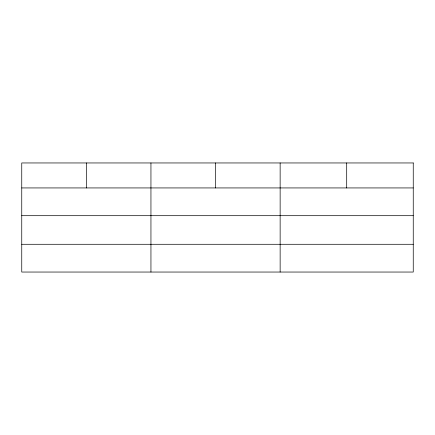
<?xml version="1.0" encoding="UTF-8"?>
<svg xmlns="http://www.w3.org/2000/svg" width="435" height="435" viewBox="0 0 435 435"><rect width="100%" height="100%" fill="white"/><g stroke="black" fill="none" stroke-linecap="round" stroke-linejoin="round"><path stroke-width="0.65" d="M21.75 187.936L413.25 187.936M21.75 215.689L413.25 215.689M21.75 244.285L413.25 244.285M346.695 162.956L346.695 187.936M280.14 162.956L280.14 272.044M215.542 162.956L215.542 187.936M150.945 162.956L150.945 272.044M86.347 162.956L86.347 187.936M413.25 162.956L21.75 162.956L21.75 272.044L413.25 272.044L413.25 162.956"/></g></svg>
